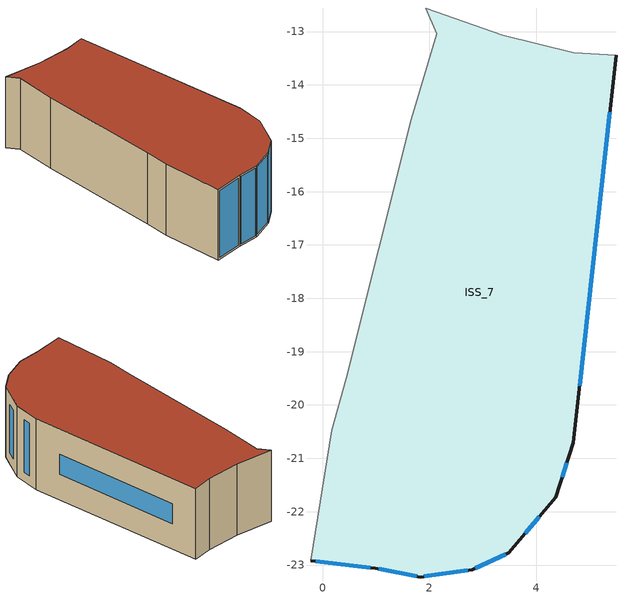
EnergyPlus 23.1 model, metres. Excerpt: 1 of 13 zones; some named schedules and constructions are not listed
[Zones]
ISS_7
 floor outside (90.1-2019 Nonresidential CZ 0 Exterior Floor (Mass)): -0.22,-22.92 0.16,-20.47 0.44,-19.49 1.65,-14.64 2.13,-13.04 1.93,-12.56 3.38,-13.07 4.71,-13.4 5.5,-13.44 4.7,-20.71 4.37,-21.73 3.48,-22.77 2.8,-23.09 1.83,-23.22 0.98,-23.06 z9
 wall outside (90.1-2019 Nonresidential CZ 0 Exterior Wall (Mass)): -0.22,-22.92 0.98,-23.06 1.83,-23.22 2.8,-23.09 3.48,-22.77 4.37,-21.73 4.7,-20.71 5.5,-13.44 z9:12
 wall to ISS_0 (Interior Partition (Mass)_FLIPPED): 5.5,-13.44 4.71,-13.4 3.38,-13.07 1.93,-12.56 2.13,-13.04 1.65,-14.64 0.44,-19.49 z9:12
 wall to ISS_11 (Interior Partition (Mass)): 0.44,-19.49 0.16,-20.47 -0.22,-22.92 z9:12
 window (90.1-2019 Nonresidential CZ 0 Glazing (Operable)): -0.13,-22.93 0.89,-23.05 z9.09:11.91; 1.05,-23.07 1.76,-23.21 z9.07:11.93; 1.9,-23.21 2.72,-23.1 z9.08:11.92; 2.85,-23.06 3.43,-22.8 z9.06:11.94; 3.8,-22.41 4.06,-22.1 z9.48:11.52; 4.49,-21.36 4.58,-21.08 z9.39:11.61; 4.81,-19.64 5.38,-14.51 z10.07:10.93
 roof outside (90.1-2019 Nonresidential CZ 0 Exterior Roof (Mass)): -0.22,-22.92 0.98,-23.06 1.83,-23.22 2.8,-23.09 3.48,-22.77 4.37,-21.73 4.7,-20.71 5.5,-13.44 4.71,-13.4 3.38,-13.07 1.93,-12.56 2.13,-13.04 1.65,-14.64 0.44,-19.49 0.16,-20.47 z12
[Schedule:Week:Daily]
NatVentAvail_ISS_4_26: a0b2a994-346e-4f55-a40b-16c7d419b6a2, 93805fc4-68be-4367-b3d0-b1b0e915321a, 5b29b277-6946-4da2-9128-33dfe5b4a573, d8981ea7-3b19-4a0d-892a-4c63977dc961, 0f82b64c-7dc7-406a-8c1e-aa47caf37df0, e373829c-525b-4fac-a1b1-a8f08a7194f4, 21a982b9-085a-47cf-8ea2-cb4a41862746, a0b2a994-346e-4f55-a40b-16c7d419b6a2, a0b2a994-346e-4f55-a40b-16c7d419b6a2, a0b2a994-346e-4f55-a40b-16c7d419b6a2, a0b2a994-346e-4f55-a40b-16c7d419b6a2, a0b2a994-346e-4f55-a40b-16c7d419b6a2
NatVentAvail_ISS_4_27: 80324efd-f152-46ce-8575-1a18cefcb39a, 814fabf4-0522-4fe9-8f4f-1de8b595f9f5, d29c8621-b3bd-4f5f-961a-eec346ff4369, a817186f-8b5f-4d80-8c05-1cb199520749, 2dd3d1b6-e47b-47d8-8fa7-20257f54925f, b9bdd769-4ede-4986-a14d-4a501dff3d8b, 26786c90-2d85-41bd-bb4a-5ca09446c117, 80324efd-f152-46ce-8575-1a18cefcb39a, 80324efd-f152-46ce-8575-1a18cefcb39a, 80324efd-f152-46ce-8575-1a18cefcb39a, 80324efd-f152-46ce-8575-1a18cefcb39a, 80324efd-f152-46ce-8575-1a18cefcb39a
NatVentAvail_ISS_4_28: afddefd6-28d4-442d-ad49-25f7afed06cb, 11ce3725-ac08-45b4-8d15-dba4ddbf81b5, 5c9ea6a9-4a28-445d-8b68-fd476ea83ca3, bbbf1602-9477-4e5e-9481-cd1d7e6d0c49, 647e0f2c-778a-4d61-86bf-7f667cec723d, 7e8d2272-57f1-4e50-bfe5-2ae03f082589, 0210ffe0-c8c5-4704-a17c-30f6b7ba5182, afddefd6-28d4-442d-ad49-25f7afed06cb, afddefd6-28d4-442d-ad49-25f7afed06cb, afddefd6-28d4-442d-ad49-25f7afed06cb, afddefd6-28d4-442d-ad49-25f7afed06cb, afddefd6-28d4-442d-ad49-25f7afed06cb
NatVentAvail_ISS_4_29: 9743d7e3-5405-4d04-9865-b119cb90919b, 491b088b-98a8-4ca1-afb7-5d421815d782, ed3e7bd5-1fa8-481b-8e43-0912eb1fffae, 5533be66-3b4f-405b-b799-99f8e34f8cb0, 647e0f2c-778a-4d61-86bf-7f667cec723d, 647e0f2c-778a-4d61-86bf-7f667cec723d, 86fec154-2770-4333-869b-bb2f9d25b5ef, 9743d7e3-5405-4d04-9865-b119cb90919b, 9743d7e3-5405-4d04-9865-b119cb90919b, 9743d7e3-5405-4d04-9865-b119cb90919b, 9743d7e3-5405-4d04-9865-b119cb90919b, 9743d7e3-5405-4d04-9865-b119cb90919b
NatVentAvail_ISS_4_30: 61e7fb13-a446-4ec6-a607-a4a6cd2284d3, 47c5d768-7b4a-48a1-808d-429495cd01bc, da508a49-ad8b-4e53-b9b2-d0164f52c373, dcf350dc-4f7b-4b5e-b1b8-92644482046e, ee0a353c-06c1-410a-9095-8f6744b1c2f1, 93529c20-7374-44df-b5d5-3c3c54298201, ccaff583-bd9d-4d07-a1ac-620ebebbb31c, 61e7fb13-a446-4ec6-a607-a4a6cd2284d3, 61e7fb13-a446-4ec6-a607-a4a6cd2284d3, 61e7fb13-a446-4ec6-a607-a4a6cd2284d3, 61e7fb13-a446-4ec6-a607-a4a6cd2284d3, 61e7fb13-a446-4ec6-a607-a4a6cd2284d3
NatVentAvail_ISS_4_31: 82c106dd-bc00-4fce-8a04-eb4dc76f4f9c, 707ad967-478c-4ac9-9f56-108cb743e184, ed3e7bd5-1fa8-481b-8e43-0912eb1fffae, bbd0b068-26ff-4e4f-a8c0-b57341ff118f, 22fa6a63-464b-4f2c-a65c-d87b5fc7b7d2, 599195e0-ed3c-47ca-9420-8eb2dc85b173, 45bf7535-998e-43fd-8738-e1cb52290b51, 82c106dd-bc00-4fce-8a04-eb4dc76f4f9c, 82c106dd-bc00-4fce-8a04-eb4dc76f4f9c, 82c106dd-bc00-4fce-8a04-eb4dc76f4f9c, 82c106dd-bc00-4fce-8a04-eb4dc76f4f9c, 82c106dd-bc00-4fce-8a04-eb4dc76f4f9c
NatVentAvail_ISS_4_32: cabfadc2-6953-45da-a61a-3c777a358487, 6c62541d-0fa1-4a40-aa60-21a33239d522, 010681ba-3f35-4375-ab69-e478d26ef3a8, f4995040-d87e-4d6b-8b10-33307671ceab, 40516d12-9d9c-490d-bfd0-43ec75ffd147, f0ca66fc-98c0-45fc-b267-2071b25404df, 912a42c6-4e4a-4a4a-86b4-7e837848d989, cabfadc2-6953-45da-a61a-3c777a358487, cabfadc2-6953-45da-a61a-3c777a358487, cabfadc2-6953-45da-a61a-3c777a358487, cabfadc2-6953-45da-a61a-3c777a358487, cabfadc2-6953-45da-a61a-3c777a358487
NatVentAvail_ISS_4_33: dc0ba347-f5a3-4e9a-83c0-c83cc8bc54ae, ecea5fd7-fd1b-406f-aead-827340311a92, 2e9cac2a-bf76-4c29-afb8-0580842f94bd, 8ddd8f98-3bd6-4dbb-9028-2ad25883ccd4, 3e242ed7-cd6c-40cd-b18f-d34fd88d666a, 2e876ef0-6b14-469b-8aab-6b2f59b3159e, a575a69e-0300-4b39-b79f-9cb5c69989e1, dc0ba347-f5a3-4e9a-83c0-c83cc8bc54ae, dc0ba347-f5a3-4e9a-83c0-c83cc8bc54ae, dc0ba347-f5a3-4e9a-83c0-c83cc8bc54ae, dc0ba347-f5a3-4e9a-83c0-c83cc8bc54ae, dc0ba347-f5a3-4e9a-83c0-c83cc8bc54ae
NatVentAvail_ISS_4_34: c71735a8-d2ba-4572-830a-0894734640e5, 15a84b72-439d-4805-ac4c-ff4de479cb51, 99714c36-b1d6-4269-a341-3a8989bea4df, 2fba47ff-7b53-40d4-9c31-7281f1302855, 3bb729e9-ca62-4469-8274-3f21b47b349f, 8c979c6f-6f2c-4314-9f72-cd5781efeae1, c2eda44f-94bb-4372-852e-6bef2cd02afb, c71735a8-d2ba-4572-830a-0894734640e5, c71735a8-d2ba-4572-830a-0894734640e5, c71735a8-d2ba-4572-830a-0894734640e5, c71735a8-d2ba-4572-830a-0894734640e5, c71735a8-d2ba-4572-830a-0894734640e5
NatVentAvail_ISS_4_35: cb2e8875-93ba-420c-9320-8b74680c8990, e062ad48-5426-41dd-bf23-2009f85f336c, 31e6458c-07ac-4517-9220-31c48d09a3b9, 9b7d131e-3186-449e-8b52-dd4789ce3bba, a86efa0d-8891-41c0-89a9-eb536844657b, 035549cb-7cd7-4bfe-8bc9-e49292565a0c, bd6db147-fc37-4205-9b11-5b6f46a8a82d, cb2e8875-93ba-420c-9320-8b74680c8990, cb2e8875-93ba-420c-9320-8b74680c8990, cb2e8875-93ba-420c-9320-8b74680c8990, cb2e8875-93ba-420c-9320-8b74680c8990, cb2e8875-93ba-420c-9320-8b74680c8990
NatVentAvail_ISS_4_36: 14957d78-7096-4cd0-847d-719851f1f9cb, 556129f5-a8ab-42ab-bdec-427f6167c670, acefeeb5-6950-4d29-9a31-038535040565, c95166c3-0df7-4854-af66-5e402a93c156, f497b814-0ae1-4cd8-a428-8543eff9f638, e9c6165c-14cd-4937-a8e7-b565664e8b78, 768736c6-1e3d-478b-935d-de285d9124b7, 14957d78-7096-4cd0-847d-719851f1f9cb, 14957d78-7096-4cd0-847d-719851f1f9cb, 14957d78-7096-4cd0-847d-719851f1f9cb, 14957d78-7096-4cd0-847d-719851f1f9cb, 14957d78-7096-4cd0-847d-719851f1f9cb
NatVentAvail_ISS_4_37: 647e0f2c-778a-4d61-86bf-7f667cec723d, 3f10379c-0093-4767-992c-fd07ff15a921, a515830e-e99d-4f80-8d2d-bceac72bcc96, 708f4b1b-d897-4e40-ba31-5dcf786ec232, 88f0f781-2095-4cab-811f-fcbeafe84bf1, 9497c3f9-e4f3-4ae8-9b5e-6f440661514e, f0d131bc-7259-480b-abc7-8669a17035a5, 647e0f2c-778a-4d61-86bf-7f667cec723d, 647e0f2c-778a-4d61-86bf-7f667cec723d, 647e0f2c-778a-4d61-86bf-7f667cec723d, 647e0f2c-778a-4d61-86bf-7f667cec723d, 647e0f2c-778a-4d61-86bf-7f667cec723d
NatVentAvail_ISS_4_38: 38160a7b-cedf-439a-8059-5cf7941b4912, 03ce9e7a-65d5-46a4-8d63-0140e1345a37, 14957d78-7096-4cd0-847d-719851f1f9cb, cfbf5411-beb3-41e1-9a23-aa0ca608badd, 8dcef693-7ac2-4f5f-997f-bc84f486b6a7, 7eab9e2b-be06-4916-a95d-86be924a48ab, 54e0b8a6-a6b6-4136-87a9-f83568c42000, 38160a7b-cedf-439a-8059-5cf7941b4912, 38160a7b-cedf-439a-8059-5cf7941b4912, 38160a7b-cedf-439a-8059-5cf7941b4912, 38160a7b-cedf-439a-8059-5cf7941b4912, 38160a7b-cedf-439a-8059-5cf7941b4912
NatVentAvail_ISS_4_39: 42116582-086e-478e-a545-e69779dd8a52, 9d288bcf-82ae-4146-9808-df23f250a1dc, d05bd24d-796b-48bf-8bc5-fa42b119640c, 892ca305-55de-4dc0-af6a-51d8376fde55, 7994c865-9a9e-42bf-96af-63adb22c49f4, dce1a1f0-0f4f-47f8-879e-e82bf6481323, 647e0f2c-778a-4d61-86bf-7f667cec723d, 42116582-086e-478e-a545-e69779dd8a52, 42116582-086e-478e-a545-e69779dd8a52, 42116582-086e-478e-a545-e69779dd8a52, 42116582-086e-478e-a545-e69779dd8a52, 42116582-086e-478e-a545-e69779dd8a52
NatVentAvail_ISS_4_40: 5533be66-3b4f-405b-b799-99f8e34f8cb0, 62544955-a936-482c-906c-381c0f763359, 7b40fb9b-38a4-4381-aacb-8ca0e517f460, 6cff4513-23d9-4409-9f82-67d1129c049c, af7cea50-2548-4713-ade1-bb5f1317633d, a6147425-efa8-4ccf-b728-ea99352bfbcc, d3442ac6-991d-4841-938f-e4596bd3233e, 5533be66-3b4f-405b-b799-99f8e34f8cb0, 5533be66-3b4f-405b-b799-99f8e34f8cb0, 5533be66-3b4f-405b-b799-99f8e34f8cb0, 5533be66-3b4f-405b-b799-99f8e34f8cb0, 5533be66-3b4f-405b-b799-99f8e34f8cb0
NatVentAvail_ISS_4_41: 59d3c64f-cbeb-49ec-8387-58f3f2b90f9d, 66007fb2-c5ae-419e-81cc-261699452ae2, 7d14298f-0906-4f3e-9f36-b6a99c817ed8, bd011661-e40d-459e-81a3-81152da9ae29, a116ffe2-3308-46ed-a124-2af9f3d2e74a, db9fa88f-338c-411f-a84f-49e209720758, 803f9708-a926-4751-926f-f16e332721b0, 59d3c64f-cbeb-49ec-8387-58f3f2b90f9d, 59d3c64f-cbeb-49ec-8387-58f3f2b90f9d, 59d3c64f-cbeb-49ec-8387-58f3f2b90f9d, 59d3c64f-cbeb-49ec-8387-58f3f2b90f9d, 59d3c64f-cbeb-49ec-8387-58f3f2b90f9d
NatVentAvail_ISS_4_42: 2808f7b0-1c0f-4144-87d4-a76f10fee8d9, e3fb42f2-a6d4-4862-bf0f-71ab0796680f, 0818dc65-244d-4940-a860-a19bc4301a4e, 2a278de2-dc39-4bd9-9e82-1f718675efa6, b7428224-98b5-45bc-b742-e868bdf63f7d, ffb6534b-00db-462c-8b74-2842105eb40f, fecb7d50-88e2-4d1a-af6c-68455751857f, 2808f7b0-1c0f-4144-87d4-a76f10fee8d9, 2808f7b0-1c0f-4144-87d4-a76f10fee8d9, 2808f7b0-1c0f-4144-87d4-a76f10fee8d9, 2808f7b0-1c0f-4144-87d4-a76f10fee8d9, 2808f7b0-1c0f-4144-87d4-a76f10fee8d9
NatVentAvail_ISS_4_43: 9dc253b0-e231-4f2b-9ea7-828fee2c37e4, fa0bea73-c2e6-45e3-96d8-af98ac851d88, 9be23fc3-474e-46e7-80ab-479dcdd7b12c, 454bf78a-b83d-4394-8a58-09a865dced9e, b4d43366-15f9-4acc-a29f-34d4b033d256, 4871399f-b61b-4905-af7a-bcd03d8ceefa, 763d6eef-4fd2-4aa6-889b-548632fdfbdf, 9dc253b0-e231-4f2b-9ea7-828fee2c37e4, 9dc253b0-e231-4f2b-9ea7-828fee2c37e4, 9dc253b0-e231-4f2b-9ea7-828fee2c37e4, 9dc253b0-e231-4f2b-9ea7-828fee2c37e4, 9dc253b0-e231-4f2b-9ea7-828fee2c37e4
NatVentAvail_ISS_4_44: 0f435dd7-9992-4b1e-916b-d8ab013a0a25, af6d4643-a23d-428c-a926-324cae536613, 4a1d064e-6624-471d-9067-2aa29d2c6981, 5bd9e082-df74-473f-bff6-e8c21f54018f, 7245a75b-724e-4f00-8039-c1458dfc5d4f, 7cd69c54-cd54-49da-b36e-df01f1c90000, 5bc4788b-fd45-4e6f-9cfe-d2f56625bb94, 0f435dd7-9992-4b1e-916b-d8ab013a0a25, 0f435dd7-9992-4b1e-916b-d8ab013a0a25, 0f435dd7-9992-4b1e-916b-d8ab013a0a25, 0f435dd7-9992-4b1e-916b-d8ab013a0a25, 0f435dd7-9992-4b1e-916b-d8ab013a0a25
NatVentAvail_ISS_4_45: 2e6fd446-64fd-454b-83e0-e820f9a5f52d, 47c5d768-7b4a-48a1-808d-429495cd01bc, 24f82ca7-02df-4b2b-8431-49b57da55878, 9154eef6-d584-40c8-9aaf-951aa9aadaa9, d05bd24d-796b-48bf-8bc5-fa42b119640c, ff37fa68-dd59-4cdc-90b5-d7eb4149bc4b, 2e6fd446-64fd-454b-83e0-e820f9a5f52d, 2e6fd446-64fd-454b-83e0-e820f9a5f52d, 2e6fd446-64fd-454b-83e0-e820f9a5f52d, 2e6fd446-64fd-454b-83e0-e820f9a5f52d, 2e6fd446-64fd-454b-83e0-e820f9a5f52d, 2e6fd446-64fd-454b-83e0-e820f9a5f52d
NatVentAvail_ISS_4_46: 3880684c-4c2a-4487-a7e7-7d189b46f996, e3fb42f2-a6d4-4862-bf0f-71ab0796680f, 4976e6ea-0732-4ae9-9683-e3dbb1fc3b68, 66a4b0d3-9729-4bf5-9d08-4a9be02f38f6, 820141ac-03eb-4e58-a5b8-6f2c45d92f95, 33cd5aa4-a96e-426c-81d2-1221b210cbe2, 15d4cf67-ff78-4ec2-8d50-2fc886172d41, 3880684c-4c2a-4487-a7e7-7d189b46f996, 3880684c-4c2a-4487-a7e7-7d189b46f996, 3880684c-4c2a-4487-a7e7-7d189b46f996, 3880684c-4c2a-4487-a7e7-7d189b46f996, 3880684c-4c2a-4487-a7e7-7d189b46f996
NatVentAvail_ISS_4_47: ee9849e3-887a-499a-b882-28cbc8083034, 4b53910d-d204-4947-a54a-cd3d37a40da5, 1223336f-18bf-437e-8268-c0e1954d8743, 753e93bf-89d1-40d1-b309-9bce8eb9f664, 81dae9b8-5997-469a-9117-cbc3d17ebd06, af543aae-b248-4037-99a1-4d50ae8ffb33, 5d5b2702-2c7f-483b-947f-456a0eea631f, ee9849e3-887a-499a-b882-28cbc8083034, ee9849e3-887a-499a-b882-28cbc8083034, ee9849e3-887a-499a-b882-28cbc8083034, ee9849e3-887a-499a-b882-28cbc8083034, ee9849e3-887a-499a-b882-28cbc8083034
NatVentAvail_ISS_4_48: 30d76fa2-4c50-4b3a-ad17-cc10b9aea00e, b717b5df-fc11-4f22-a0bd-12f8fad6ab1c, 69c12385-b157-4fe4-8344-63f7e2c458b7, 827d8c67-cae4-4eb4-a0be-ff347a9871f8, 2b8b0dab-d679-468d-919a-671dc34f505c, b9656b78-909f-4a35-9a7a-69544d47ec9e, 6b2a8a7c-3353-40dc-b63b-3f8b394cf8f3, 30d76fa2-4c50-4b3a-ad17-cc10b9aea00e, 30d76fa2-4c50-4b3a-ad17-cc10b9aea00e, 30d76fa2-4c50-4b3a-ad17-cc10b9aea00e, 30d76fa2-4c50-4b3a-ad17-cc10b9aea00e, 30d76fa2-4c50-4b3a-ad17-cc10b9aea00e
NatVentAvail_ISS_4_49: e0015b53-feea-4429-ada7-d76f0b9231d1, 55596048-ec17-487a-902e-c55c7eb9ace5, b853b29e-9c2c-4892-bd5c-8d3a8b51e72a, 252c8724-0607-4cdb-be98-c91667e48fc6, c2935997-d6a9-4e1d-b60c-1610340fb184, c9327b22-8aae-4475-9a9a-6cf8266ffa2d, 47a5a79d-addb-4f5c-b3b1-a9e1da72ace4, e0015b53-feea-4429-ada7-d76f0b9231d1, e0015b53-feea-4429-ada7-d76f0b9231d1, e0015b53-feea-4429-ada7-d76f0b9231d1, e0015b53-feea-4429-ada7-d76f0b9231d1, e0015b53-feea-4429-ada7-d76f0b9231d1
NatVentAvail_ISS_4_50: ce5cffd1-dfe9-4efa-b3d5-d671689116b9, 7b40fb9b-38a4-4381-aacb-8ca0e517f460, a6f73b0e-533f-4f09-9ae1-883daf27fab8, 0938b528-273c-47a1-9994-1ea175fea59f, 88c98681-de3d-4e86-ac7d-cc4d1fde16bc, 384e5245-378b-4e4a-ad9e-28e078c8ad76, 430e81d0-f273-4145-8489-7b59100bae38, ce5cffd1-dfe9-4efa-b3d5-d671689116b9, ce5cffd1-dfe9-4efa-b3d5-d671689116b9, ce5cffd1-dfe9-4efa-b3d5-d671689116b9, ce5cffd1-dfe9-4efa-b3d5-d671689116b9, ce5cffd1-dfe9-4efa-b3d5-d671689116b9
NatVentAvail_ISS_4_51: cc87b3bc-a484-4a66-ba94-8dbdbdef3971, 12642c11-dbef-4302-a739-7d4c22e4cf91, 235e2975-71d9-4922-b088-0a3fc6f7e5c8, fd6bbb1e-dcd4-4596-a6b1-b28f948110c9, 17666d23-c914-44f2-9bf1-9adc02903633, 8a363d2e-cb01-49ae-b4df-73bd649d6a56, 599195e0-ed3c-47ca-9420-8eb2dc85b173, cc87b3bc-a484-4a66-ba94-8dbdbdef3971, cc87b3bc-a484-4a66-ba94-8dbdbdef3971, cc87b3bc-a484-4a66-ba94-8dbdbdef3971, cc87b3bc-a484-4a66-ba94-8dbdbdef3971, cc87b3bc-a484-4a66-ba94-8dbdbdef3971
NatVentAvail_ISS_4_52: 645b4d4e-ac9d-495e-9a63-2e4d1f50bce6, 645b4d4e-ac9d-495e-9a63-2e4d1f50bce6, 645b4d4e-ac9d-495e-9a63-2e4d1f50bce6, 645b4d4e-ac9d-495e-9a63-2e4d1f50bce6, 645b4d4e-ac9d-495e-9a63-2e4d1f50bce6, 645b4d4e-ac9d-495e-9a63-2e4d1f50bce6, 645b4d4e-ac9d-495e-9a63-2e4d1f50bce6, 645b4d4e-ac9d-495e-9a63-2e4d1f50bce6, 645b4d4e-ac9d-495e-9a63-2e4d1f50bce6, 645b4d4e-ac9d-495e-9a63-2e4d1f50bce6, 645b4d4e-ac9d-495e-9a63-2e4d1f50bce6, 645b4d4e-ac9d-495e-9a63-2e4d1f50bce6
CoolAvail_ISS_5_0: a417bc9b-de5d-478e-ac5a-152c6a4f7a89, 836c73d3-2576-4144-97e6-c70854d764d6, f21eb7b5-cb40-4ed3-bbb3-f16760163231, 53be7783-fd64-423c-a27b-175849620a87, 22bc9668-a33e-41c7-ae03-98d5d5175df1, 2412ec26-a0f2-4143-834a-9f1852bb9a24, c20c6325-035d-4fcf-ab28-c6ec7fc70f12, a417bc9b-de5d-478e-ac5a-152c6a4f7a89, a417bc9b-de5d-478e-ac5a-152c6a4f7a89, a417bc9b-de5d-478e-ac5a-152c6a4f7a89, a417bc9b-de5d-478e-ac5a-152c6a4f7a89, a417bc9b-de5d-478e-ac5a-152c6a4f7a89
CoolAvail_ISS_5_1: 600e6f81-509e-41a3-bf2a-7f4d4cd3f12d, 9c59bec2-965e-4264-86f9-2795118ffd9a, 27e7b16b-72d9-431f-b453-2e2977553cfc, 50203e56-6c21-4e68-9ed3-ec361ae7fbf5, 3c5e5518-20ab-4da8-b48c-757ccb7e7b16, 3e445df1-7824-4703-812c-c04ceaa15678, 9ed38821-d607-4615-af28-74997d602d41, 600e6f81-509e-41a3-bf2a-7f4d4cd3f12d, 600e6f81-509e-41a3-bf2a-7f4d4cd3f12d, 600e6f81-509e-41a3-bf2a-7f4d4cd3f12d, 600e6f81-509e-41a3-bf2a-7f4d4cd3f12d, 600e6f81-509e-41a3-bf2a-7f4d4cd3f12d
CoolAvail_ISS_5_2: fefa7470-6499-4d9c-b07b-9c7f88e447d1, a7dcafae-2906-446c-9b26-0086116a9b99, 3c5e5518-20ab-4da8-b48c-757ccb7e7b16, 54ed71e1-a682-4fa7-a082-a69a991a5405, 836c73d3-2576-4144-97e6-c70854d764d6, 880b13ef-80d1-48a6-8c94-5c4a55c71318, fa33bd47-d0f2-41b1-b05b-c4f59bf5be52, fefa7470-6499-4d9c-b07b-9c7f88e447d1, fefa7470-6499-4d9c-b07b-9c7f88e447d1, fefa7470-6499-4d9c-b07b-9c7f88e447d1, fefa7470-6499-4d9c-b07b-9c7f88e447d1, fefa7470-6499-4d9c-b07b-9c7f88e447d1
CoolAvail_ISS_5_3: a964d107-99e5-4c3f-80a4-b375b6296ccf, 2bf5643d-2712-495e-b11b-f71902a6beb9, 5cc6bdb1-05a1-42f5-8221-9d794d79924b, 2a3339b3-e2e2-45cf-b4ec-3f7e3fbc4b55, 3115536e-5706-4f12-9700-b6739fd72d3d, a417bc9b-de5d-478e-ac5a-152c6a4f7a89, fb0c9244-f965-4aaa-a2ea-ef8543a84256, a964d107-99e5-4c3f-80a4-b375b6296ccf, a964d107-99e5-4c3f-80a4-b375b6296ccf, a964d107-99e5-4c3f-80a4-b375b6296ccf, a964d107-99e5-4c3f-80a4-b375b6296ccf, a964d107-99e5-4c3f-80a4-b375b6296ccf
CoolAvail_ISS_5_4: 6da0d640-41d6-4d81-b6cd-84a96e27eb92, dc335e7b-e40b-45d7-a3b8-b3f38785f657, 0a8c2671-be92-4c7e-aefa-c823da672600, 25096b80-bc5d-4046-ae34-9a421a7ba3f3, 17924a3c-c327-41d2-8c3e-03fad28696f8, 5b6cb459-1bee-44b7-8ed4-1532ec9fd585, dc335e7b-e40b-45d7-a3b8-b3f38785f657, 6da0d640-41d6-4d81-b6cd-84a96e27eb92, 6da0d640-41d6-4d81-b6cd-84a96e27eb92, 6da0d640-41d6-4d81-b6cd-84a96e27eb92, 6da0d640-41d6-4d81-b6cd-84a96e27eb92, 6da0d640-41d6-4d81-b6cd-84a96e27eb92
CoolAvail_ISS_5_5: 1b2b79ad-1cd5-4e6e-8a93-2c334258d025, 7fac5dca-6247-45cd-8dfd-59ff1113f6d2, 0d3f302e-39b3-46db-91ad-ebb567b88478, 2ed8bb58-8f91-4013-ab6e-6fc83ace663d, 6d769ada-60ce-4cc0-b9dc-2cb87715f69f, 34333be0-0b36-417a-bdaa-6125df437898, 1771ffd5-caa0-4928-820c-20e77cdef4f0, 1b2b79ad-1cd5-4e6e-8a93-2c334258d025, 1b2b79ad-1cd5-4e6e-8a93-2c334258d025, 1b2b79ad-1cd5-4e6e-8a93-2c334258d025, 1b2b79ad-1cd5-4e6e-8a93-2c334258d025, 1b2b79ad-1cd5-4e6e-8a93-2c334258d025
CoolAvail_ISS_5_6: 5786a1c6-38cc-438a-a068-25cba8108d9f, 99714c36-b1d6-4269-a341-3a8989bea4df, b6e89017-2100-4019-9f46-5af95941ae45, ad3a6a62-cc7b-4c7e-a7e5-a267f50f4db2, 9b5191b9-2555-434d-b0ed-037681804869, 77e88983-67f6-4b44-98dd-3054537edaa1, dbd4606c-3431-4140-add9-9da3cfab12af, 5786a1c6-38cc-438a-a068-25cba8108d9f, 5786a1c6-38cc-438a-a068-25cba8108d9f, 5786a1c6-38cc-438a-a068-25cba8108d9f, 5786a1c6-38cc-438a-a068-25cba8108d9f, 5786a1c6-38cc-438a-a068-25cba8108d9f
CoolAvail_ISS_5_7: c21ce18f-258a-42b2-8b25-b9ab2e27f413, b43b7172-e3fb-4373-bdc9-8f749b47d15a, bf85736a-8573-442e-bd85-ff585c752e59, 517003f4-7d9d-40fb-96d9-487fb39c5bf8, d911e7df-975a-4f11-9ff0-e05dcd8c4814, ecacc597-b4bd-4c38-8eed-319bf132f5de, d5c7f0f5-559e-4bac-bf6a-45cfbae4ef2a, c21ce18f-258a-42b2-8b25-b9ab2e27f413, c21ce18f-258a-42b2-8b25-b9ab2e27f413, c21ce18f-258a-42b2-8b25-b9ab2e27f413, c21ce18f-258a-42b2-8b25-b9ab2e27f413, c21ce18f-258a-42b2-8b25-b9ab2e27f413
CoolAvail_ISS_5_8: c855a87a-381b-46c5-9509-19cdc15a7f16, 301e79a2-4036-4552-9288-b8d9b4fa0011, 93b745e8-7b9f-4e30-bf71-441b1fdfacd8, e88b8bb8-62ab-4327-a7bc-c4fc003f64de, bbe2ed1d-55af-43bf-9d37-65de6e4a3dd3, 0d434c85-d0d1-4a07-af58-6785c255dbec, 12531b47-a778-409a-afc3-5f5a1a383e38, c855a87a-381b-46c5-9509-19cdc15a7f16, c855a87a-381b-46c5-9509-19cdc15a7f16, c855a87a-381b-46c5-9509-19cdc15a7f16, c855a87a-381b-46c5-9509-19cdc15a7f16, c855a87a-381b-46c5-9509-19cdc15a7f16
CoolAvail_ISS_5_9: 0e76d949-a282-46ec-b801-109060926de2, b4f32424-d3d6-4af7-a79c-c04e2e11757a, 12531b47-a778-409a-afc3-5f5a1a383e38, e719e640-7e00-489b-8edd-bfe7804a2d2a, b5618662-c7cc-49cd-b34e-3453c7b254f5, 1922962d-f5d9-4df7-88ca-7a33a5eb062f, dd18dc81-d582-4864-a0d4-3ada93574e7f, 0e76d949-a282-46ec-b801-109060926de2, 0e76d949-a282-46ec-b801-109060926de2, 0e76d949-a282-46ec-b801-109060926de2, 0e76d949-a282-46ec-b801-109060926de2, 0e76d949-a282-46ec-b801-109060926de2
CoolAvail_ISS_5_10: f2bd7b92-6a91-4a89-8048-be345e62b38b, 12531b47-a778-409a-afc3-5f5a1a383e38, cb1b75e0-4137-4ada-927f-2a61dd554a3e, 09a565fc-3c68-4068-ac26-319aca6ba4b6, 816801dc-b40d-4246-9c25-0442f06b9d2d, 4eb1512c-ff09-472e-9494-275f9ae03200, 5d9c1a4a-b97f-4733-94bd-e5325f87bb21, f2bd7b92-6a91-4a89-8048-be345e62b38b, f2bd7b92-6a91-4a89-8048-be345e62b38b, f2bd7b92-6a91-4a89-8048-be345e62b38b, f2bd7b92-6a91-4a89-8048-be345e62b38b, f2bd7b92-6a91-4a89-8048-be345e62b38b
CoolAvail_ISS_5_11: 12531b47-a778-409a-afc3-5f5a1a383e38, 2626e346-23d2-4094-83a7-631a79799c78, 0bedf773-e20a-4acd-be5e-dfccc22e870d, 24e94fec-3535-439c-998b-a71de5d75a6d, d685fd45-53cd-4718-a5ea-5b6e2e856276, 3d46383b-c6ac-4ba4-9cc0-c0f1da04c7fa, 770208d9-5b4d-4cf1-9200-3452b372fe61, 12531b47-a778-409a-afc3-5f5a1a383e38, 12531b47-a778-409a-afc3-5f5a1a383e38, 12531b47-a778-409a-afc3-5f5a1a383e38, 12531b47-a778-409a-afc3-5f5a1a383e38, 12531b47-a778-409a-afc3-5f5a1a383e38
CoolAvail_ISS_5_12: 2a49bd9e-9915-47a3-954b-a32c9e47500b, 9e08d60f-c9da-484f-bf9e-7837ddd3a511, 85e938f2-61f0-4092-8ec3-83b8dffe3a66, 8ebf287d-460c-41da-8c03-126490aeafa5, 22e4fa96-4470-425b-901e-3615cbdfe0e1, 40eb410b-8b97-46fa-b254-2115dea6cfaa, 4159b8c2-2a64-4123-9940-32357fc1731d, 2a49bd9e-9915-47a3-954b-a32c9e47500b, 2a49bd9e-9915-47a3-954b-a32c9e47500b, 2a49bd9e-9915-47a3-954b-a32c9e47500b, 2a49bd9e-9915-47a3-954b-a32c9e47500b, 2a49bd9e-9915-47a3-954b-a32c9e47500b
CoolAvail_ISS_5_13: 384848ea-7a93-4560-b8ee-ec5266d10625, 614eb25d-e5b8-4107-b54b-5d4158fd9056, 59b33663-589d-48c1-a5c1-6e20830883ec, 6ba29500-ac7b-4d70-ac47-6c007b368cfb, 132cd3ec-a83f-49cf-8648-a09370be4941, f1fc106d-a514-46ef-bff2-05a4dc8aca2f, bdc6b1a4-79d0-4c65-b25e-944cb2d2051c, 384848ea-7a93-4560-b8ee-ec5266d10625, 384848ea-7a93-4560-b8ee-ec5266d10625, 384848ea-7a93-4560-b8ee-ec5266d10625, 384848ea-7a93-4560-b8ee-ec5266d10625, 384848ea-7a93-4560-b8ee-ec5266d10625
CoolAvail_ISS_5_14: da2abcf1-a83d-4caf-99ac-7c2a62dbec30, 70f22cb4-fad8-4aff-b708-de0332d0e58b, b07bd2ae-9cba-45b5-94c7-ce2a78ca4f52, ad638a53-e99d-4644-a045-98fca4859651, fa417855-4ce0-4d2e-8270-c4067d276175, e9d39820-b5ab-4219-8fdb-1f6ea82e7d9a, e7a75f08-2c2f-4d5a-9285-086150afe440, da2abcf1-a83d-4caf-99ac-7c2a62dbec30, da2abcf1-a83d-4caf-99ac-7c2a62dbec30, da2abcf1-a83d-4caf-99ac-7c2a62dbec30, da2abcf1-a83d-4caf-99ac-7c2a62dbec30, da2abcf1-a83d-4caf-99ac-7c2a62dbec30
CoolAvail_ISS_5_15: bf8d8d08-b5da-4eab-ab81-c7e2bc4feb84, 46694bac-1659-4936-ac25-1dc587c6151e, a7b93b7c-bb0d-4569-8ab5-263289a88eca, a6f73b0e-533f-4f09-9ae1-883daf27fab8, 7b0ea395-4744-4def-9f57-029d3dd74e19, 08c1e39c-960a-433e-9073-45c2b326f8cf, 9e58fef7-265b-4234-b35d-6513099853ff, bf8d8d08-b5da-4eab-ab81-c7e2bc4feb84, bf8d8d08-b5da-4eab-ab81-c7e2bc4feb84, bf8d8d08-b5da-4eab-ab81-c7e2bc4feb84, bf8d8d08-b5da-4eab-ab81-c7e2bc4feb84, bf8d8d08-b5da-4eab-ab81-c7e2bc4feb84
CoolAvail_ISS_5_16: 3b99b908-b67b-4082-9c57-f14cd4e20175, dcbf5a53-533c-48f1-bc7a-10c307c2ce74, 621fc430-6fa7-41aa-8575-27ae71a9f12b, 200463b3-062d-4a1d-bf36-fed1ff2f7d55, 7b2f8ec2-5717-4fe3-bdd1-4fc2317bb685, e6926a56-27a5-4f4a-8ddb-61bd12851976, b85d8ef4-832d-42d6-8bbc-591c5725e4ae, 3b99b908-b67b-4082-9c57-f14cd4e20175, 3b99b908-b67b-4082-9c57-f14cd4e20175, 3b99b908-b67b-4082-9c57-f14cd4e20175, 3b99b908-b67b-4082-9c57-f14cd4e20175, 3b99b908-b67b-4082-9c57-f14cd4e20175
CoolAvail_ISS_5_17: faf318e1-52bb-44b2-9559-41b3001244a9, c66cfd29-5af9-4e6c-a3ee-f7fb6640c622, fb7c023f-ec03-413f-b07d-d92b9ac5b466, 46f68e28-e864-40da-a2bf-d5357412eaba, 4700d6ba-9606-44f7-8714-5d4f0055c1bd, 7d5eb8ac-639b-46e3-bfbf-afe987bda89d, bb15e84b-718d-49d9-a2ed-4de5b00f072d, faf318e1-52bb-44b2-9559-41b3001244a9, faf318e1-52bb-44b2-9559-41b3001244a9, faf318e1-52bb-44b2-9559-41b3001244a9, faf318e1-52bb-44b2-9559-41b3001244a9, faf318e1-52bb-44b2-9559-41b3001244a9
CoolAvail_ISS_5_18: c71ad370-f608-45ec-94ff-412ab9c8d591, dc39d774-00dd-4167-add5-508ae4c5a254, aaaaf936-ef6c-4fa6-9fe8-a1a3edeff047, c71ad370-f608-45ec-94ff-412ab9c8d591, 85667b0f-253c-4fc0-b1a3-b59c0e00e3e3, f12a5308-02be-4f39-b291-fa425260f8d2, 39a611e9-6e07-44f2-bfbf-68aadf2830ba, c71ad370-f608-45ec-94ff-412ab9c8d591, c71ad370-f608-45ec-94ff-412ab9c8d591, c71ad370-f608-45ec-94ff-412ab9c8d591, c71ad370-f608-45ec-94ff-412ab9c8d591, c71ad370-f608-45ec-94ff-412ab9c8d591
CoolAvail_ISS_5_19: cf4da5fc-813a-42c6-a8cf-2b9b26fcd408, 5b5307dd-8704-4429-9e64-81538c3ab81d, 72f27e0f-b599-4d81-9918-0a94f5cc3f49, 47d734c6-dcec-4011-bd95-46f6d7a86160, 9cf70d63-5f0f-41fb-a418-96e44ca164e6, 6548734e-50a1-4eab-b1a1-846b9a044538, 5218c88c-08ca-4979-97bd-068abec87058, cf4da5fc-813a-42c6-a8cf-2b9b26fcd408, cf4da5fc-813a-42c6-a8cf-2b9b26fcd408, cf4da5fc-813a-42c6-a8cf-2b9b26fcd408, cf4da5fc-813a-42c6-a8cf-2b9b26fcd408, cf4da5fc-813a-42c6-a8cf-2b9b26fcd408
CoolAvail_ISS_5_20: 4a28bebf-378b-4e0c-98c7-5912cbc0f532, 3acbb844-98a0-44dd-9f8c-a763c2830a79, cf4da5fc-813a-42c6-a8cf-2b9b26fcd408, 88bcd4fe-2e18-43e4-966d-ed453cccf67b, 3cb64b28-6660-477c-87e6-b5ec23b45f9e, fff63c10-cad4-4c0c-a8a8-9c0b9824a16e, 31665143-5f46-4cf0-bce6-529c360b87a2, 4a28bebf-378b-4e0c-98c7-5912cbc0f532, 4a28bebf-378b-4e0c-98c7-5912cbc0f532, 4a28bebf-378b-4e0c-98c7-5912cbc0f532, 4a28bebf-378b-4e0c-98c7-5912cbc0f532, 4a28bebf-378b-4e0c-98c7-5912cbc0f532
CoolAvail_ISS_5_21: 10ea3e9c-c8e4-4c9f-9a24-6f8235490943, 7fac5dca-6247-45cd-8dfd-59ff1113f6d2, fdb1ab0e-c8ed-4873-981d-3b4b36397622, fa0bea73-c2e6-45e3-96d8-af98ac851d88, 41617b40-5751-42f6-8f46-a5aadaf03c91, b0a7b671-b70a-4647-ab0c-9003cefbd400, 939bb1c0-6e51-47b4-9cfe-0db9ee19da19, 10ea3e9c-c8e4-4c9f-9a24-6f8235490943, 10ea3e9c-c8e4-4c9f-9a24-6f8235490943, 10ea3e9c-c8e4-4c9f-9a24-6f8235490943, 10ea3e9c-c8e4-4c9f-9a24-6f8235490943, 10ea3e9c-c8e4-4c9f-9a24-6f8235490943
CoolAvail_ISS_5_22: 820141ac-03eb-4e58-a5b8-6f2c45d92f95, ca7a26c0-72df-4689-81e8-63cdea68c050, d67e7feb-ccfe-464f-92c3-b16381141cd6, cebbc58f-77ce-4730-93be-abe6f592f073, bd45c754-21c7-4c35-83bf-dd566571be01, 3880684c-4c2a-4487-a7e7-7d189b46f996, 6e76de09-a941-4bd2-b96f-27ccec68bb94, 820141ac-03eb-4e58-a5b8-6f2c45d92f95, 820141ac-03eb-4e58-a5b8-6f2c45d92f95, 820141ac-03eb-4e58-a5b8-6f2c45d92f95, 820141ac-03eb-4e58-a5b8-6f2c45d92f95, 820141ac-03eb-4e58-a5b8-6f2c45d92f95
CoolAvail_ISS_5_23: d70b2462-30a3-417d-9b55-76244d579941, 15f13d3f-b812-470b-b1af-9bdc06affd63, 5b780c38-c860-4b71-bae9-05cf259ed1fe, e1876e78-e687-400e-be40-ea94c5217d87, 8fdf88a8-82d9-410f-843e-46d4e1988e20, 597babd5-8b72-400e-8490-dbf98d6e2a09, 6da934b6-2253-4638-820a-9997a3fc5da8, d70b2462-30a3-417d-9b55-76244d579941, d70b2462-30a3-417d-9b55-76244d579941, d70b2462-30a3-417d-9b55-76244d579941, d70b2462-30a3-417d-9b55-76244d579941, d70b2462-30a3-417d-9b55-76244d579941
CoolAvail_ISS_5_24: 475d144a-8d13-4d58-a2da-3ab2e93dc7e7, 789598b5-f611-412a-b310-098c0f691a5d, 755330d8-1b22-4534-a02a-c53480b3a4e5, f78329c8-9ffc-489f-a2f5-fb6cb1761558, b2c2869d-ed13-4fac-99c7-aaf49e3b7844, 090aaad5-a128-486d-b200-6d922c48acf5, 44e7aa45-dbd7-4abf-8184-9797e4b36311, 475d144a-8d13-4d58-a2da-3ab2e93dc7e7, 475d144a-8d13-4d58-a2da-3ab2e93dc7e7, 475d144a-8d13-4d58-a2da-3ab2e93dc7e7, 475d144a-8d13-4d58-a2da-3ab2e93dc7e7, 475d144a-8d13-4d58-a2da-3ab2e93dc7e7
CoolAvail_ISS_5_25: 2b311644-3143-4e4f-ad19-09aa724a8dff, fe849b11-955d-4684-bbd0-a1e9b4aa19b6, 2e6fd446-64fd-454b-83e0-e820f9a5f52d, 9d987cba-2a7a-496d-b90f-662575cd5dd9, 59074af8-0a25-4315-856b-2edfad9a8916, 3a1e6eef-4dd5-40d8-a92a-1dea604d18d4, 01b983bd-2d17-4f0a-968b-3c204645bb15, 2b311644-3143-4e4f-ad19-09aa724a8dff, 2b311644-3143-4e4f-ad19-09aa724a8dff, 2b311644-3143-4e4f-ad19-09aa724a8dff, 2b311644-3143-4e4f-ad19-09aa724a8dff, 2b311644-3143-4e4f-ad19-09aa724a8dff
CoolAvail_ISS_5_26: 545cab68-ce3c-483e-81aa-25f490a46d86, e9d7cb86-8601-40d2-95b1-3c92e2f1f32f, e268dd3c-0642-40bb-803e-666368799ee4, ae668b5a-15f4-4d0c-9872-3a52cf0d1db1, c3fa998d-de58-419b-80c0-a574417382d2, 7d81ac5d-b26f-415c-8e6a-4ece4cfa260c, a498241e-d729-40bc-991e-5e8d708b7bc9, 545cab68-ce3c-483e-81aa-25f490a46d86, 545cab68-ce3c-483e-81aa-25f490a46d86, 545cab68-ce3c-483e-81aa-25f490a46d86, 545cab68-ce3c-483e-81aa-25f490a46d86, 545cab68-ce3c-483e-81aa-25f490a46d86
CoolAvail_ISS_5_27: e013dee8-fee1-44bd-93ae-b3065944c017, d6b96865-a13e-4037-9788-64715abd1b9b, 8b5f9b8a-5b1f-4d82-ae2a-c83ae0d0c6d3, fe860b76-c3cd-4067-b260-22ef71d79255, 1038f0ee-0592-4279-8759-f8a5b7ff0be9, 38166ebe-7deb-496d-aee1-63fe53fd5d6f, f328ec1c-159e-4b23-a9ba-813a56d7d32e, e013dee8-fee1-44bd-93ae-b3065944c017, e013dee8-fee1-44bd-93ae-b3065944c017, e013dee8-fee1-44bd-93ae-b3065944c017, e013dee8-fee1-44bd-93ae-b3065944c017, e013dee8-fee1-44bd-93ae-b3065944c017
CoolAvail_ISS_5_28: e95ca637-2c29-443c-aac9-ba59b1dee0f8, b6064c5e-1f52-49ba-bab2-bca20717d0fd, 868b4ff2-61c0-4b7b-9a5f-ca60dd09d27a, 08289204-ecfb-4d65-829f-a1414e8ace1a, 46f68e28-e864-40da-a2bf-d5357412eaba, f83a6363-48d5-4fba-9f21-57b9a9ad5f78, 10ea3e9c-c8e4-4c9f-9a24-6f8235490943, e95ca637-2c29-443c-aac9-ba59b1dee0f8, e95ca637-2c29-443c-aac9-ba59b1dee0f8, e95ca637-2c29-443c-aac9-ba59b1dee0f8, e95ca637-2c29-443c-aac9-ba59b1dee0f8, e95ca637-2c29-443c-aac9-ba59b1dee0f8
CoolAvail_ISS_5_29: 571d3694-669f-439a-bcb0-6cf6216108a2, 1a79cb03-f92c-4589-8d75-bc6275836837, 8661a43f-711f-4b17-8503-5213d123ea7a, a0229f07-dc1c-4560-a905-13b11cc59c09, 46f68e28-e864-40da-a2bf-d5357412eaba, 46f68e28-e864-40da-a2bf-d5357412eaba, a568f926-99aa-414a-a7ea-b3768ceeb753, 571d3694-669f-439a-bcb0-6cf6216108a2, 571d3694-669f-439a-bcb0-6cf6216108a2, 571d3694-669f-439a-bcb0-6cf6216108a2, 571d3694-669f-439a-bcb0-6cf6216108a2, 571d3694-669f-439a-bcb0-6cf6216108a2
CoolAvail_ISS_5_30: 45061b19-febd-4526-9570-1f21a7086f0c, 12531b47-a778-409a-afc3-5f5a1a383e38, 59666eb1-6c28-46bb-940b-6ca59630d910, cd744dcf-dce2-4d4b-a7f8-daa602f3d211, 0ca7b911-3826-4d48-a57a-7394f15a51f2, f6108009-b0aa-49ae-94be-0677e594ceb6, 820c4c58-c42d-41e9-b215-4e7bf05f5197, 45061b19-febd-4526-9570-1f21a7086f0c, 45061b19-febd-4526-9570-1f21a7086f0c, 45061b19-febd-4526-9570-1f21a7086f0c, 45061b19-febd-4526-9570-1f21a7086f0c, 45061b19-febd-4526-9570-1f21a7086f0c
CoolAvail_ISS_5_31: 9cc47e2c-ee00-4099-96b8-4162a42716a7, 88bcd4fe-2e18-43e4-966d-ed453cccf67b, 8661a43f-711f-4b17-8503-5213d123ea7a, 10df2edd-0f84-4e5f-b701-53d8b9d13dc2, 2a0d46ec-18cd-4a02-8e4a-311bff42c3ea, cb1b3717-686f-4d32-bbe1-ea75913f93bd, fc997b3a-f9f1-40cb-b1c0-d35cee9c5c25, 9cc47e2c-ee00-4099-96b8-4162a42716a7, 9cc47e2c-ee00-4099-96b8-4162a42716a7, 9cc47e2c-ee00-4099-96b8-4162a42716a7, 9cc47e2c-ee00-4099-96b8-4162a42716a7, 9cc47e2c-ee00-4099-96b8-4162a42716a7
CoolAvail_ISS_5_32: fa8c74fe-c95d-4660-b85a-88cf6b44ead0, 185236a1-42cc-4378-8d2a-f0c687be8152, 646e6a7b-e232-4f54-a341-6ea0961270c4, 5ef0380c-8530-4672-89b2-d0053777c4b0, 184a39fc-adbe-4550-bd70-535d58a703fa, 72b43716-8d98-4033-a577-9813a5c5ed84, a2b35108-d538-4e8f-9979-27f03970389e, fa8c74fe-c95d-4660-b85a-88cf6b44ead0, fa8c74fe-c95d-4660-b85a-88cf6b44ead0, fa8c74fe-c95d-4660-b85a-88cf6b44ead0, fa8c74fe-c95d-4660-b85a-88cf6b44ead0, fa8c74fe-c95d-4660-b85a-88cf6b44ead0
CoolAvail_ISS_5_33: 5494cabf-0719-4997-ac73-9b5e24d4f528, 6db75396-19b1-46b9-8235-e91e69c05566, 872ae464-bc5c-41e4-ab98-84459ce587c9, 91d1037a-2dc5-4426-b058-420dc496d604, b169fd0d-a363-4637-a59b-2c954cb74e7c, fdb1ab0e-c8ed-4873-981d-3b4b36397622, 7196ffaf-b576-46e3-aa76-b70bf992a3f0, 5494cabf-0719-4997-ac73-9b5e24d4f528, 5494cabf-0719-4997-ac73-9b5e24d4f528, 5494cabf-0719-4997-ac73-9b5e24d4f528, 5494cabf-0719-4997-ac73-9b5e24d4f528, 5494cabf-0719-4997-ac73-9b5e24d4f528
CoolAvail_ISS_5_34: ea04392c-e9c8-4168-be16-abac06a691cf, 99dec3e1-bac3-4d96-8738-6f196348ee5c, f8c5082e-a237-4130-a017-d6e29cf6c566, 0bacbfc9-5ecd-42bf-937d-7f05193bacb1, 9338b558-b06d-40e3-98d1-683436e893bc, cbcac942-5ac6-497f-90c1-b73735c17716, ce094aa2-080d-43a6-8362-0479873b68df, ea04392c-e9c8-4168-be16-abac06a691cf, ea04392c-e9c8-4168-be16-abac06a691cf, ea04392c-e9c8-4168-be16-abac06a691cf, ea04392c-e9c8-4168-be16-abac06a691cf, ea04392c-e9c8-4168-be16-abac06a691cf
CoolAvail_ISS_5_35: d8a31d8f-75b0-446f-8f73-4dab2d5eed0f, 3d3f794c-1ec6-4740-9d07-d3bc5787070e, 600e6f81-509e-41a3-bf2a-7f4d4cd3f12d, fb8483dc-7f45-461b-b657-57cfb4a0f116, dbd4606c-3431-4140-add9-9da3cfab12af, 47ade2ef-f521-4468-a89a-ca1d94eb3f8d, 865ad902-8718-419c-ba38-6eb7f9723016, d8a31d8f-75b0-446f-8f73-4dab2d5eed0f, d8a31d8f-75b0-446f-8f73-4dab2d5eed0f, d8a31d8f-75b0-446f-8f73-4dab2d5eed0f, d8a31d8f-75b0-446f-8f73-4dab2d5eed0f, d8a31d8f-75b0-446f-8f73-4dab2d5eed0f
CoolAvail_ISS_5_36: 5bfff525-f3c7-4879-bdef-dd42af90710c, 4a28bebf-378b-4e0c-98c7-5912cbc0f532, b922b942-fdab-4a96-9b47-d4432acc14f1, 28b5e9c5-ec92-4bc0-880e-c13979e5b68a, 9e27aeda-e383-459f-8111-847aee1a07f8, 5b833201-b28d-4821-8bcc-1962c3eedb27, 2e6fd446-64fd-454b-83e0-e820f9a5f52d, 5bfff525-f3c7-4879-bdef-dd42af90710c, 5bfff525-f3c7-4879-bdef-dd42af90710c, 5bfff525-f3c7-4879-bdef-dd42af90710c, 5bfff525-f3c7-4879-bdef-dd42af90710c, 5bfff525-f3c7-4879-bdef-dd42af90710c
CoolAvail_ISS_5_37: 46f68e28-e864-40da-a2bf-d5357412eaba, 3a127710-7443-45f8-9489-889a76faaeff, eb2fa523-9aea-4a86-822f-7402be31336a, 85ee5b97-4fa1-480e-a81b-23baca38898e, c1d74090-dc97-4b67-bd84-a8115544f061, 836c73d3-2576-4144-97e6-c70854d764d6, 0b6cf2cc-02c6-4932-88ad-d99945c2565a, 46f68e28-e864-40da-a2bf-d5357412eaba, 46f68e28-e864-40da-a2bf-d5357412eaba, 46f68e28-e864-40da-a2bf-d5357412eaba, 46f68e28-e864-40da-a2bf-d5357412eaba, 46f68e28-e864-40da-a2bf-d5357412eaba
CoolAvail_ISS_5_38: 5b44b215-89ad-466a-9d7a-e6cb0c1999ba, 88c201f4-a5f6-491a-bc11-c75b9bd2e93f, 5bfff525-f3c7-4879-bdef-dd42af90710c, 454b3b25-2b2f-49a6-8bed-e14204a32b55, 744dab85-5a37-4e81-9f92-61f0bdaf9431, 3e861000-1ec8-46bf-b579-71132bfb23a5, 2a9cda35-25b3-4e50-900b-b9b739b834aa, 5b44b215-89ad-466a-9d7a-e6cb0c1999ba, 5b44b215-89ad-466a-9d7a-e6cb0c1999ba, 5b44b215-89ad-466a-9d7a-e6cb0c1999ba, 5b44b215-89ad-466a-9d7a-e6cb0c1999ba, 5b44b215-89ad-466a-9d7a-e6cb0c1999ba
CoolAvail_ISS_5_39: d05bd24d-796b-48bf-8bc5-fa42b119640c, 5b0ed4c9-7ceb-4b8c-a43c-ed9929f58d1e, 42116582-086e-478e-a545-e69779dd8a52, da6a2a0d-ac28-4011-a787-516f61c1a55f, 7ab4d364-6ba9-438d-8f5d-1eddf824954b, 24ef2dfb-7799-47fd-aa30-c4119d08dbd6, 46f68e28-e864-40da-a2bf-d5357412eaba, d05bd24d-796b-48bf-8bc5-fa42b119640c, d05bd24d-796b-48bf-8bc5-fa42b119640c, d05bd24d-796b-48bf-8bc5-fa42b119640c, d05bd24d-796b-48bf-8bc5-fa42b119640c, d05bd24d-796b-48bf-8bc5-fa42b119640c
CoolAvail_ISS_5_40: a0229f07-dc1c-4560-a905-13b11cc59c09, 7c36500b-8f66-47ac-915e-d734a9855751, 8be4abe7-000c-42f9-aa1f-6b8a2ac92743, 2e27c99f-a5c0-4f60-9206-11009ee6b478, 814d7899-a77d-42ff-af6e-11b54aa89900, db5997a3-e434-4ba0-9f3c-0db9acbed074, 1fd36c70-2295-48b5-9395-b3c8fa6ed09c, a0229f07-dc1c-4560-a905-13b11cc59c09, a0229f07-dc1c-4560-a905-13b11cc59c09, a0229f07-dc1c-4560-a905-13b11cc59c09, a0229f07-dc1c-4560-a905-13b11cc59c09, a0229f07-dc1c-4560-a905-13b11cc59c09
CoolAvail_ISS_5_41: 2a72a13d-5e4b-44db-ad01-76264dc349fa, 51ef5e7c-7b1d-4df3-9b0a-0fbe2372d03c, 6122a214-3f2d-4de6-bf8e-379ec44e7dd8, 803fcd09-69c6-40dd-9b35-5d7ac15a68d8, 2538803e-4c51-472b-b103-07a3d55689f9, a272fd6b-d428-4692-ada8-1e738b84d36b, adef7895-6f02-48d0-9f4d-54e5f1119188, 2a72a13d-5e4b-44db-ad01-76264dc349fa, 2a72a13d-5e4b-44db-ad01-76264dc349fa, 2a72a13d-5e4b-44db-ad01-76264dc349fa, 2a72a13d-5e4b-44db-ad01-76264dc349fa, 2a72a13d-5e4b-44db-ad01-76264dc349fa
CoolAvail_ISS_5_42: 78c93035-ebce-4343-b1a8-f86602726ac7, 604badd7-400e-43fb-bd32-c34a42cb7ecd, 0c0d324b-0d6b-4f90-bb7c-1137a90bd877, c10c4fbe-61ee-4d52-8bae-482017d4afb2, df0bba37-3d70-4a9e-bf06-86b61b93159a, 3cb0e0dd-037d-4dde-8597-6468a4d6918c, 125e9192-c0aa-4bd7-8597-20248584bc62, 78c93035-ebce-4343-b1a8-f86602726ac7, 78c93035-ebce-4343-b1a8-f86602726ac7, 78c93035-ebce-4343-b1a8-f86602726ac7, 78c93035-ebce-4343-b1a8-f86602726ac7, 78c93035-ebce-4343-b1a8-f86602726ac7
CoolAvail_ISS_5_43: d6dcf4c3-3c31-4ad2-a140-0da0cadc56a7, 99ba14a1-6c44-4f38-ba13-93252c98763a, 330628cd-783c-4e4e-861e-a357226f984d, 41c35824-3f9f-43df-8edd-b30b44d2a37a, 478a7a83-7c34-47a1-80c9-d558c050b604, f7b08b5d-0dda-45f4-8219-4d22e9f62385, b39bc4c5-9218-422b-b413-d69710c60b74, d6dcf4c3-3c31-4ad2-a140-0da0cadc56a7, d6dcf4c3-3c31-4ad2-a140-0da0cadc56a7, d6dcf4c3-3c31-4ad2-a140-0da0cadc56a7, d6dcf4c3-3c31-4ad2-a140-0da0cadc56a7, d6dcf4c3-3c31-4ad2-a140-0da0cadc56a7
CoolAvail_ISS_5_44: 78e55134-c146-4401-bc54-34c713d829d2, bdb04c5f-5c95-4945-8cfd-93e3131f8926, 6c612a57-929d-4dfc-8748-f7e01d78e87b, 73f8adfb-2b02-49ce-b917-dc74dc9f2e5f, 4a56945c-6f69-44a9-8f50-3a34e26c2db6, a6698840-9b46-4a97-bcc8-f7cda19bc93f, 2fb50c63-efcc-41cf-b813-91b9eca99eb9, 78e55134-c146-4401-bc54-34c713d829d2, 78e55134-c146-4401-bc54-34c713d829d2, 78e55134-c146-4401-bc54-34c713d829d2, 78e55134-c146-4401-bc54-34c713d829d2, 78e55134-c146-4401-bc54-34c713d829d2
CoolAvail_ISS_5_45: 768736c6-1e3d-478b-935d-de285d9124b7, 12531b47-a778-409a-afc3-5f5a1a383e38, ad1631eb-f151-4929-a83b-de4f56066a8f, 22b36ce7-05db-412a-9cf0-3c84da4ce7ab, 42116582-086e-478e-a545-e69779dd8a52, 053eccda-6cb1-4086-9d93-7d8252609908, 768736c6-1e3d-478b-935d-de285d9124b7, 768736c6-1e3d-478b-935d-de285d9124b7, 768736c6-1e3d-478b-935d-de285d9124b7, 768736c6-1e3d-478b-935d-de285d9124b7, 768736c6-1e3d-478b-935d-de285d9124b7, 768736c6-1e3d-478b-935d-de285d9124b7
CoolAvail_ISS_5_46: 112c67cb-92bf-435b-ae7b-1489d35ec978, 604badd7-400e-43fb-bd32-c34a42cb7ecd, 403f3a57-031d-411d-a35e-dd83f031fb06, 9fe8c835-75a3-47c4-8fd8-73a2e7829854, 1bd8f6d5-efdc-47d3-8767-3f77d1b1a966, c5cf582d-59e6-4231-a916-9f151ef5aff2, c0f120cf-fb1f-410e-a31c-d27ab80a34c5, 112c67cb-92bf-435b-ae7b-1489d35ec978, 112c67cb-92bf-435b-ae7b-1489d35ec978, 112c67cb-92bf-435b-ae7b-1489d35ec978, 112c67cb-92bf-435b-ae7b-1489d35ec978, 112c67cb-92bf-435b-ae7b-1489d35ec978
CoolAvail_ISS_5_47: 1b55bb03-ed1a-46cd-a726-b8643300a78f, ac87f1b8-a690-45cb-baaa-ac4409d26367, 6f1bff23-3d9b-4e3a-b3b2-22b0721e3ef4, f8be8b45-04d6-4e99-9c00-b5c0ca24a190, e5bc79c3-6e81-44bb-bf70-967e13f0bdad, 3218934a-0097-4794-a98d-c844a32a225b, fb536831-2a13-453a-abd2-06d308c2a27d, 1b55bb03-ed1a-46cd-a726-b8643300a78f, 1b55bb03-ed1a-46cd-a726-b8643300a78f, 1b55bb03-ed1a-46cd-a726-b8643300a78f, 1b55bb03-ed1a-46cd-a726-b8643300a78f, 1b55bb03-ed1a-46cd-a726-b8643300a78f
CoolAvail_ISS_5_48: b2925905-6abb-4c02-abba-91a726e9064c, 3f169990-f9ce-4dbb-84c6-894221037448, 32e76b73-f0bd-4490-b05c-b073849b9779, 613dd8b9-d0cb-4047-99e2-85bffd7cc064, d19892b5-b04d-401b-b5eb-d2cb441ee56a, 233604b9-45ae-4392-af2f-cba5c79e4975, 68e656c7-341f-4366-9bd7-30d77fa6db42, b2925905-6abb-4c02-abba-91a726e9064c, b2925905-6abb-4c02-abba-91a726e9064c, b2925905-6abb-4c02-abba-91a726e9064c, b2925905-6abb-4c02-abba-91a726e9064c, b2925905-6abb-4c02-abba-91a726e9064c
